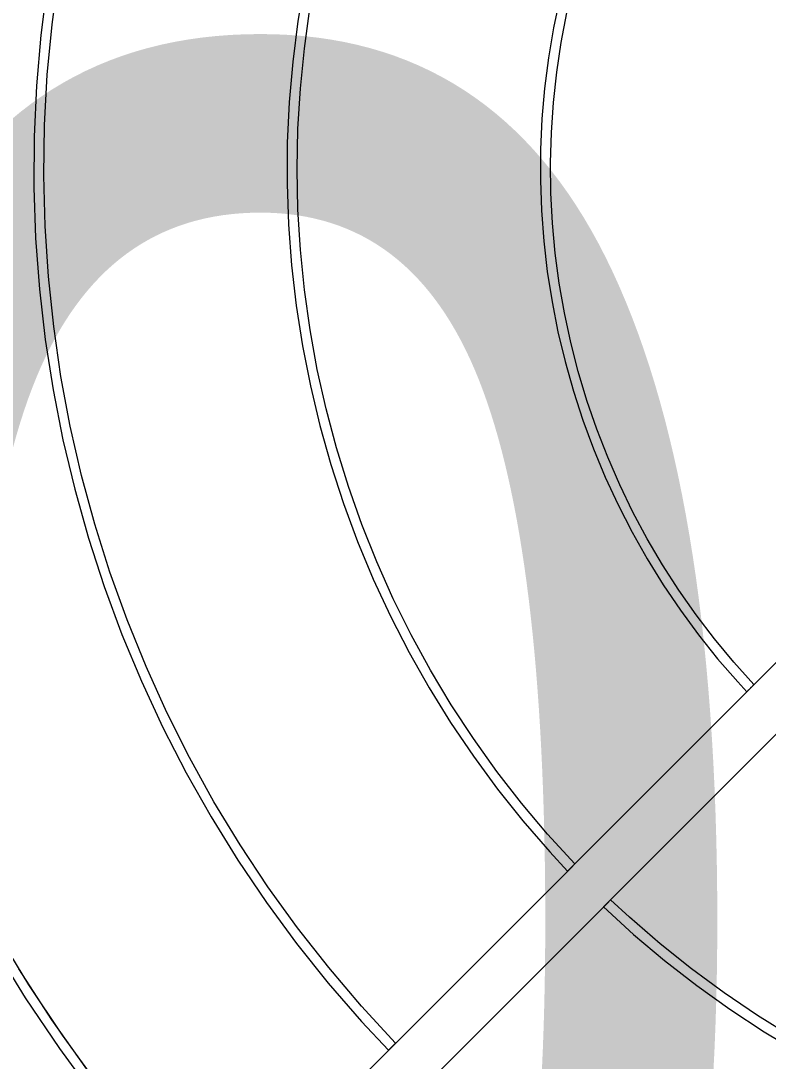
# Model space of a CAD drawing. Header units: millimetres. Extents: x -22227 to 20164, y 15335 to 61747.
# Drawn here: x -8071.9 to -7924.4, y 59270.9 to 59476.1 of the extents above; entities that cross this region are included whole.
import ezdxf

# ---------------------------------------------------------------- set-up
doc = ezdxf.new("R2010")
doc.units = ezdxf.units.MM
for name, color, linetype, lineweight in [('A-ANNO-DIMS', 7, 'Continuous', 9), ('A-ANNO-DIMS-170', 7, 'Continuous', 9), ('M-EQPM', 7, 'Continuous', 5)]:
    doc.layers.add(name, color=color, linetype=linetype, lineweight=lineweight)
doc.styles.add('Arial_2', font='arial.ttf', dxfattribs={"width": 0.8, "height": 340})
doc.dimstyles.new('AK_DIM_2_0_Arial', dxfattribs={"dimscale": 304.8, "dimtxt": 346.888196, "dimasz": 0.278871, "dimexe": 0.557743, "dimexo": 0.557743, "dimgap": 0.055774, "dimtad": 1, "dimdec": 0, "dimzin": 0, "dimdsep": 46, "dimtxsty": 'Arial_2', "dimblk1": 'OBLIQUE', "dimblk2": 'OBLIQUE', "dimsah": 1, "dimcen": 0.09, "dimadec": 0, "dimazin": 0, "dimtfac": 1, "dimtdec": 4, "dimtix": 1, "dimtmove": 0, "dimatfit": 3, "dimfxl": 1, "dimtvp": 1, "dimtolj": 1, "dimtzin": 0, "dimarcsym": 2})

# ---------------------------------------------------------------- blocks, each defined once
blk = doc.blocks.new('DanNong_VRV_1 QUẠT - OD-A-12_1-2147179-MẶT BẰNG BỐ TRÍ THIẾT BỊ')
at = {"layer": 'M-EQPM'}
for p, q in [((-178.72, -35.93), (13.61, 156.4)), ((13.61, 156.4), (-175.9, -33.1)), ((20.68, 149.33), (-171.65, -43)), ((-168.82, -40.17), (20.68, 149.33))]:
    blk.add_line(p, q, dxfattribs=at)
at = {"layer": 'M-EQPM', "flags": 128}
for points in [[(-206.5, 34.86), (-200.16, 24.63), (-193.42, 14.66), (-186.28, 4.96)], [(-206.5, 34.86), (-200.16, 24.63), (-193.42, 14.66), (-186.28, 4.96)], [(-206.5, 34.86), (-200.16, 24.63), (-193.42, 14.66), (-186.28, 4.96)], [(-188, 10.58), (-194.92, 20.33), (-201.43, 30.36)], [(-188, 10.58), (-194.92, 20.33), (-201.43, 30.36)], [(-185.77, 7.59), (-192.8, 17.26), (-199.44, 27.21), (-205.68, 37.41)], [(-195.85, 224.59), (-197.11, 214.63), (-197.96, 204.63), (-198.42, 194.6), (-198.47, 184.56), (-198.13, 174.52), (-197.38, 164.51), (-196.23, 154.54), (-194.68, 144.62), (-192.74, 134.77), (-190.41, 125.01), (-187.69, 115.34), (-184.58, 105.8), (-181.09, 96.38), (-177.23, 87.11), (-173.01, 78.01), (-168.42, 69.08), (-163.48, 60.34), (-158.19, 51.8), (-152.57, 43.49), (-146.62, 35.4), (-140.35, 27.56), (-133.77, 19.98), (-128.48, 14.31)], [(-127.07, 15.72), (-133.82, 23.04), (-140.28, 30.63), (-146.43, 38.46), (-152.26, 46.54), (-157.76, 54.84), (-162.93, 63.35), (-167.75, 72.07), (-172.22, 80.97), (-176.33, 90.04), (-180.07, 99.27), (-183.44, 108.64), (-186.43, 118.14), (-189.05, 127.75), (-191.27, 137.46), (-193.11, 147.25), (-194.55, 157.1), (-195.59, 167), (-196.24, 176.94), (-196.5, 186.9), (-196.35, 196.86), (-195.81, 206.8), (-194.86, 216.72), (-193.53, 226.59)], [(-145.06, 225.27), (-146.38, 217.34), (-147.38, 209.37), (-148.07, 201.36), (-148.44, 193.33), (-148.48, 185.29), (-148.2, 177.25), (-147.6, 169.24), (-146.68, 161.25), (-145.44, 153.31), (-143.89, 145.42), (-142.02, 137.6), (-139.84, 129.86), (-137.35, 122.22), (-134.56, 114.68), (-131.47, 107.25), (-128.09, 99.96), (-124.41, 92.81), (-120.45, 85.81), (-116.22, 78.98), (-111.72, 72.32), (-106.95, 65.84), (-101.93, 59.57), (-96.66, 53.49), (-93.12, 49.67)], [(-91.71, 51.09), (-97.07, 56.96), (-102.2, 63.05), (-107.08, 69.34), (-111.71, 75.81), (-116.08, 82.47), (-120.17, 89.3), (-123.99, 96.28), (-127.52, 103.41), (-130.77, 110.68), (-133.72, 118.07), (-136.38, 125.57), (-138.74, 133.18), (-140.78, 140.87), (-142.52, 148.63), (-143.95, 156.47), (-145.06, 164.35), (-145.86, 172.27), (-146.34, 180.21), (-146.5, 188.17), (-146.34, 196.13), (-145.87, 204.07), (-145.08, 211.99), (-143.97, 219.87)], [(-94.68, 221.97), (-95.91, 216.06), (-96.91, 210.1), (-97.66, 204.11), (-98.18, 198.09), (-98.45, 192.06), (-98.48, 186.02), (-98.27, 179.98), (-97.82, 173.96), (-97.13, 167.96), (-96.2, 161.99), (-95.04, 156.07), (-93.63, 150.19), (-91.99, 144.38), (-90.13, 138.64), (-88.03, 132.97), (-85.71, 127.4), (-83.16, 121.92), (-80.4, 116.55), (-77.43, 111.29), (-74.25, 106.15), (-70.87, 101.15), (-67.29, 96.29), (-63.51, 91.57), (-59.56, 87.01), (-57.75, 85.04)], [(-56.34, 86.46), (-60.32, 90.89), (-64.12, 95.48), (-67.73, 100.22), (-71.16, 105.1), (-74.38, 110.11), (-77.41, 115.25), (-80.22, 120.5), (-82.82, 125.86), (-85.21, 131.32), (-87.37, 136.87), (-89.31, 142.51), (-91.03, 148.22), (-92.51, 153.99), (-93.77, 159.81), (-94.79, 165.69), (-95.57, 171.59), (-96.12, 177.53), (-96.42, 183.48), (-96.5, 189.44), (-96.33, 195.4), (-95.92, 201.34), (-95.28, 207.27), (-94.4, 213.16), (-93.28, 219.02)], [(-34.88, 9.43), (-41.96, 13.07), (-48.89, 16.99), (-55.66, 21.18), (-62.25, 25.64), (-68.66, 30.36), (-74.88, 35.33), (-80.89, 40.55), (-84.63, 44.02)], [(-86.05, 42.6), (-80.11, 37.18), (-73.97, 32), (-67.62, 27.06), (-61.08, 22.39), (-54.36, 17.98), (-47.46, 13.84), (-40.41, 9.98)]]:
    blk.add_lwpolyline(points, dxfattribs=at)
at = {"layer": 'M-EQPM'}
for points in [[(-56.34, 86.46), (-56.34, 86.46), (-56.36, 86.44), (-56.46, 86.33), (-56.62, 86.17), (-56.82, 85.97), (-57.04, 85.75), (-57.26, 85.53), (-57.47, 85.33), (-57.62, 85.17), (-57.73, 85.07), (-57.75, 85.04), (-57.75, 85.04)], [(-57.75, 85.04), (-57.75, 85.04), (-57.73, 85.07), (-57.62, 85.17), (-57.47, 85.33), (-57.26, 85.53), (-57.04, 85.75), (-56.82, 85.97), (-56.62, 86.17), (-56.46, 86.33), (-56.36, 86.44), (-56.34, 86.46), (-56.34, 86.46)], [(-91.71, 51.09), (-91.71, 51.09), (-91.73, 51.07), (-91.83, 50.96), (-91.99, 50.8), (-92.19, 50.6), (-92.41, 50.38), (-92.63, 50.16), (-92.84, 49.96), (-92.99, 49.8), (-93.1, 49.7), (-93.12, 49.67), (-93.12, 49.67)], [(-93.12, 49.67), (-93.12, 49.67), (-93.1, 49.7), (-92.99, 49.8), (-92.84, 49.96), (-92.63, 50.16), (-92.41, 50.38), (-92.19, 50.6), (-91.99, 50.8), (-91.83, 50.96), (-91.73, 51.07), (-91.71, 51.09), (-91.71, 51.09)], [(-86.05, 42.6), (-86.05, 42.6), (-86.03, 42.63), (-85.92, 42.73), (-85.76, 42.89), (-85.56, 43.09), (-85.34, 43.31), (-85.12, 43.53), (-84.92, 43.73), (-84.76, 43.89), (-84.66, 43.99), (-84.63, 44.02), (-84.63, 44.02)], [(-84.63, 44.02), (-84.63, 44.02), (-84.66, 43.99), (-84.76, 43.89), (-84.92, 43.73), (-85.12, 43.53), (-85.34, 43.31), (-85.56, 43.09), (-85.76, 42.89), (-85.92, 42.73), (-86.03, 42.63), (-86.05, 42.6), (-86.05, 42.6)], [(-127.07, 15.72), (-127.07, 15.72), (-127.09, 15.7), (-127.2, 15.6), (-127.35, 15.44), (-127.55, 15.24), (-127.78, 15.02), (-128, 14.79), (-128.2, 14.59), (-128.36, 14.44), (-128.46, 14.33), (-128.48, 14.31), (-128.48, 14.31)], [(-128.48, 14.31), (-128.48, 14.31), (-128.46, 14.33), (-128.36, 14.44), (-128.2, 14.59), (-128, 14.79), (-127.78, 15.02), (-127.55, 15.24), (-127.35, 15.44), (-127.2, 15.6), (-127.09, 15.7), (-127.07, 15.72), (-127.07, 15.72)]]:
    blk.add_open_spline(points, degree=3, dxfattribs=at)
blk = doc.blocks.new('DanNong_VRV_1 QUẠT - OD-A-12_1-V175-MẶT BẰNG BỐ TRÍ THIẾT BỊ')
at = {"layer": 'M-EQPM'}
for p, q in [((-178.72, -35.93), (13.61, 156.4)), ((-178.72, -35.93), (13.61, 156.4)), ((13.61, 156.4), (-175.9, -33.1)), ((13.61, 156.4), (-175.9, -33.1)), ((20.68, 149.33), (-171.65, -43)), ((20.68, 149.33), (-171.65, -43)), ((-168.82, -40.17), (20.68, 149.33)), ((-168.82, -40.17), (20.68, 149.33))]:
    blk.add_line(p, q, dxfattribs=at)
at = {"layer": 'M-EQPM', "flags": 128}
for points in [[(-206.5, 34.86), (-200.16, 24.63), (-193.42, 14.66), (-186.28, 4.96)], [(-206.5, 34.86), (-200.16, 24.63), (-193.42, 14.66), (-186.28, 4.96)], [(-206.5, 34.86), (-200.16, 24.63), (-193.42, 14.66), (-186.28, 4.96)], [(-206.5, 34.86), (-200.16, 24.63), (-193.42, 14.66), (-186.28, 4.96)], [(-206.5, 34.86), (-200.16, 24.63), (-193.42, 14.66), (-186.28, 4.96)], [(-206.5, 34.86), (-200.16, 24.63), (-193.42, 14.66), (-186.28, 4.96)], [(-188, 10.58), (-194.92, 20.33), (-201.43, 30.36)], [(-188, 10.58), (-194.92, 20.33), (-201.43, 30.36)], [(-188, 10.58), (-194.92, 20.33), (-201.43, 30.36)], [(-188, 10.58), (-194.92, 20.33), (-201.43, 30.36)], [(-185.77, 7.59), (-192.8, 17.26), (-199.44, 27.21), (-205.68, 37.41)], [(-185.77, 7.59), (-192.8, 17.26), (-199.44, 27.21), (-205.68, 37.41)], [(-195.85, 224.59), (-197.11, 214.63), (-197.96, 204.63), (-198.42, 194.6), (-198.47, 184.56), (-198.13, 174.52), (-197.38, 164.51), (-196.23, 154.54), (-194.68, 144.62), (-192.74, 134.77), (-190.41, 125.01), (-187.69, 115.34), (-184.58, 105.8), (-181.09, 96.38), (-177.23, 87.11), (-173.01, 78.01), (-168.42, 69.08), (-163.48, 60.34), (-158.19, 51.8), (-152.57, 43.49), (-146.62, 35.4), (-140.35, 27.56), (-133.77, 19.98), (-128.48, 14.31)], [(-195.85, 224.59), (-197.11, 214.63), (-197.96, 204.63), (-198.42, 194.6), (-198.47, 184.56), (-198.13, 174.52), (-197.38, 164.51), (-196.23, 154.54), (-194.68, 144.62), (-192.74, 134.77), (-190.41, 125.01), (-187.69, 115.34), (-184.58, 105.8), (-181.09, 96.38), (-177.23, 87.11), (-173.01, 78.01), (-168.42, 69.08), (-163.48, 60.34), (-158.19, 51.8), (-152.57, 43.49), (-146.62, 35.4), (-140.35, 27.56), (-133.77, 19.98), (-128.48, 14.31)], [(-127.07, 15.72), (-133.82, 23.04), (-140.28, 30.63), (-146.43, 38.46), (-152.26, 46.54), (-157.76, 54.84), (-162.93, 63.35), (-167.75, 72.07), (-172.22, 80.97), (-176.33, 90.04), (-180.07, 99.27), (-183.44, 108.64), (-186.43, 118.14), (-189.05, 127.75), (-191.27, 137.46), (-193.11, 147.25), (-194.55, 157.1), (-195.59, 167), (-196.24, 176.94), (-196.5, 186.9), (-196.35, 196.86), (-195.81, 206.8), (-194.86, 216.72), (-193.53, 226.59)], [(-127.07, 15.72), (-133.82, 23.04), (-140.28, 30.63), (-146.43, 38.46), (-152.26, 46.54), (-157.76, 54.84), (-162.93, 63.35), (-167.75, 72.07), (-172.22, 80.97), (-176.33, 90.04), (-180.07, 99.27), (-183.44, 108.64), (-186.43, 118.14), (-189.05, 127.75), (-191.27, 137.46), (-193.11, 147.25), (-194.55, 157.1), (-195.59, 167), (-196.24, 176.94), (-196.5, 186.9), (-196.35, 196.86), (-195.81, 206.8), (-194.86, 216.72), (-193.53, 226.59)], [(-145.06, 225.27), (-146.38, 217.34), (-147.38, 209.37), (-148.07, 201.36), (-148.44, 193.33), (-148.48, 185.29), (-148.2, 177.25), (-147.6, 169.24), (-146.68, 161.25), (-145.44, 153.31), (-143.89, 145.42), (-142.02, 137.6), (-139.84, 129.86), (-137.35, 122.22), (-134.56, 114.68), (-131.47, 107.25), (-128.09, 99.96), (-124.41, 92.81), (-120.45, 85.81), (-116.22, 78.98), (-111.72, 72.32), (-106.95, 65.84), (-101.93, 59.57), (-96.66, 53.49), (-93.12, 49.67)], [(-145.06, 225.27), (-146.38, 217.34), (-147.38, 209.37), (-148.07, 201.36), (-148.44, 193.33), (-148.48, 185.29), (-148.2, 177.25), (-147.6, 169.24), (-146.68, 161.25), (-145.44, 153.31), (-143.89, 145.42), (-142.02, 137.6), (-139.84, 129.86), (-137.35, 122.22), (-134.56, 114.68), (-131.47, 107.25), (-128.09, 99.96), (-124.41, 92.81), (-120.45, 85.81), (-116.22, 78.98), (-111.72, 72.32), (-106.95, 65.84), (-101.93, 59.57), (-96.66, 53.49), (-93.12, 49.67)], [(-91.71, 51.09), (-97.07, 56.96), (-102.2, 63.05), (-107.08, 69.34), (-111.71, 75.81), (-116.08, 82.47), (-120.17, 89.3), (-123.99, 96.28), (-127.52, 103.41), (-130.77, 110.68), (-133.72, 118.07), (-136.38, 125.57), (-138.74, 133.18), (-140.78, 140.87), (-142.52, 148.63), (-143.95, 156.47), (-145.06, 164.35), (-145.86, 172.27), (-146.34, 180.21), (-146.5, 188.17), (-146.34, 196.13), (-145.87, 204.07), (-145.08, 211.99), (-143.97, 219.87)], [(-91.71, 51.09), (-97.07, 56.96), (-102.2, 63.05), (-107.08, 69.34), (-111.71, 75.81), (-116.08, 82.47), (-120.17, 89.3), (-123.99, 96.28), (-127.52, 103.41), (-130.77, 110.68), (-133.72, 118.07), (-136.38, 125.57), (-138.74, 133.18), (-140.78, 140.87), (-142.52, 148.63), (-143.95, 156.47), (-145.06, 164.35), (-145.86, 172.27), (-146.34, 180.21), (-146.5, 188.17), (-146.34, 196.13), (-145.87, 204.07), (-145.08, 211.99), (-143.97, 219.87)], [(-94.68, 221.97), (-95.91, 216.06), (-96.91, 210.1), (-97.66, 204.11), (-98.18, 198.09), (-98.45, 192.06), (-98.48, 186.02), (-98.27, 179.98), (-97.82, 173.96), (-97.13, 167.96), (-96.2, 161.99), (-95.04, 156.07), (-93.63, 150.19), (-91.99, 144.38), (-90.13, 138.64), (-88.03, 132.97), (-85.71, 127.4), (-83.16, 121.92), (-80.4, 116.55), (-77.43, 111.29), (-74.25, 106.15), (-70.87, 101.15), (-67.29, 96.29), (-63.51, 91.57), (-59.56, 87.01), (-57.75, 85.04)], [(-94.68, 221.97), (-95.91, 216.06), (-96.91, 210.1), (-97.66, 204.11), (-98.18, 198.09), (-98.45, 192.06), (-98.48, 186.02), (-98.27, 179.98), (-97.82, 173.96), (-97.13, 167.96), (-96.2, 161.99), (-95.04, 156.07), (-93.63, 150.19), (-91.99, 144.38), (-90.13, 138.64), (-88.03, 132.97), (-85.71, 127.4), (-83.16, 121.92), (-80.4, 116.55), (-77.43, 111.29), (-74.25, 106.15), (-70.87, 101.15), (-67.29, 96.29), (-63.51, 91.57), (-59.56, 87.01), (-57.75, 85.04)], [(-56.34, 86.46), (-60.32, 90.89), (-64.12, 95.48), (-67.73, 100.22), (-71.16, 105.1), (-74.38, 110.11), (-77.41, 115.25), (-80.22, 120.5), (-82.82, 125.86), (-85.21, 131.32), (-87.37, 136.87), (-89.31, 142.51), (-91.03, 148.22), (-92.51, 153.99), (-93.77, 159.81), (-94.79, 165.69), (-95.57, 171.59), (-96.12, 177.53), (-96.42, 183.48), (-96.5, 189.44), (-96.33, 195.4), (-95.92, 201.34), (-95.28, 207.27), (-94.4, 213.16), (-93.28, 219.02)], [(-56.34, 86.46), (-60.32, 90.89), (-64.12, 95.48), (-67.73, 100.22), (-71.16, 105.1), (-74.38, 110.11), (-77.41, 115.25), (-80.22, 120.5), (-82.82, 125.86), (-85.21, 131.32), (-87.37, 136.87), (-89.31, 142.51), (-91.03, 148.22), (-92.51, 153.99), (-93.77, 159.81), (-94.79, 165.69), (-95.57, 171.59), (-96.12, 177.53), (-96.42, 183.48), (-96.5, 189.44), (-96.33, 195.4), (-95.92, 201.34), (-95.28, 207.27), (-94.4, 213.16), (-93.28, 219.02)], [(-34.88, 9.43), (-41.96, 13.07), (-48.89, 16.99), (-55.66, 21.18), (-62.25, 25.64), (-68.66, 30.36), (-74.88, 35.33), (-80.89, 40.55), (-84.63, 44.02)], [(-34.88, 9.43), (-41.96, 13.07), (-48.89, 16.99), (-55.66, 21.18), (-62.25, 25.64), (-68.66, 30.36), (-74.88, 35.33), (-80.89, 40.55), (-84.63, 44.02)], [(-86.05, 42.6), (-80.11, 37.18), (-73.97, 32), (-67.62, 27.06), (-61.08, 22.39), (-54.36, 17.98), (-47.46, 13.84), (-40.41, 9.98)], [(-86.05, 42.6), (-80.11, 37.18), (-73.97, 32), (-67.62, 27.06), (-61.08, 22.39), (-54.36, 17.98), (-47.46, 13.84), (-40.41, 9.98)]]:
    blk.add_lwpolyline(points, dxfattribs=at)
at = {"layer": 'M-EQPM'}
for points in [[(-56.34, 86.46), (-56.34, 86.46), (-56.36, 86.44), (-56.46, 86.33), (-56.62, 86.17), (-56.82, 85.97), (-57.04, 85.75), (-57.26, 85.53), (-57.47, 85.33), (-57.62, 85.17), (-57.73, 85.07), (-57.75, 85.04), (-57.75, 85.04)], [(-57.75, 85.04), (-57.75, 85.04), (-57.73, 85.07), (-57.62, 85.17), (-57.47, 85.33), (-57.26, 85.53), (-57.04, 85.75), (-56.82, 85.97), (-56.62, 86.17), (-56.46, 86.33), (-56.36, 86.44), (-56.34, 86.46), (-56.34, 86.46)], [(-56.34, 86.46), (-56.34, 86.46), (-56.36, 86.44), (-56.46, 86.33), (-56.62, 86.17), (-56.82, 85.97), (-57.04, 85.75), (-57.26, 85.53), (-57.47, 85.33), (-57.62, 85.17), (-57.73, 85.07), (-57.75, 85.04), (-57.75, 85.04)], [(-57.75, 85.04), (-57.75, 85.04), (-57.73, 85.07), (-57.62, 85.17), (-57.47, 85.33), (-57.26, 85.53), (-57.04, 85.75), (-56.82, 85.97), (-56.62, 86.17), (-56.46, 86.33), (-56.36, 86.44), (-56.34, 86.46), (-56.34, 86.46)], [(-91.71, 51.09), (-91.71, 51.09), (-91.73, 51.07), (-91.83, 50.96), (-91.99, 50.8), (-92.19, 50.6), (-92.41, 50.38), (-92.63, 50.16), (-92.84, 49.96), (-92.99, 49.8), (-93.1, 49.7), (-93.12, 49.67), (-93.12, 49.67)], [(-93.12, 49.67), (-93.12, 49.67), (-93.1, 49.7), (-92.99, 49.8), (-92.84, 49.96), (-92.63, 50.16), (-92.41, 50.38), (-92.19, 50.6), (-91.99, 50.8), (-91.83, 50.96), (-91.73, 51.07), (-91.71, 51.09), (-91.71, 51.09)], [(-91.71, 51.09), (-91.71, 51.09), (-91.73, 51.07), (-91.83, 50.96), (-91.99, 50.8), (-92.19, 50.6), (-92.41, 50.38), (-92.63, 50.16), (-92.84, 49.96), (-92.99, 49.8), (-93.1, 49.7), (-93.12, 49.67), (-93.12, 49.67)], [(-93.12, 49.67), (-93.12, 49.67), (-93.1, 49.7), (-92.99, 49.8), (-92.84, 49.96), (-92.63, 50.16), (-92.41, 50.38), (-92.19, 50.6), (-91.99, 50.8), (-91.83, 50.96), (-91.73, 51.07), (-91.71, 51.09), (-91.71, 51.09)], [(-86.05, 42.6), (-86.05, 42.6), (-86.03, 42.63), (-85.92, 42.73), (-85.76, 42.89), (-85.56, 43.09), (-85.34, 43.31), (-85.12, 43.53), (-84.92, 43.73), (-84.76, 43.89), (-84.66, 43.99), (-84.63, 44.02), (-84.63, 44.02)], [(-84.63, 44.02), (-84.63, 44.02), (-84.66, 43.99), (-84.76, 43.89), (-84.92, 43.73), (-85.12, 43.53), (-85.34, 43.31), (-85.56, 43.09), (-85.76, 42.89), (-85.92, 42.73), (-86.03, 42.63), (-86.05, 42.6), (-86.05, 42.6)], [(-86.05, 42.6), (-86.05, 42.6), (-86.03, 42.63), (-85.92, 42.73), (-85.76, 42.89), (-85.56, 43.09), (-85.34, 43.31), (-85.12, 43.53), (-84.92, 43.73), (-84.76, 43.89), (-84.66, 43.99), (-84.63, 44.02), (-84.63, 44.02)], [(-84.63, 44.02), (-84.63, 44.02), (-84.66, 43.99), (-84.76, 43.89), (-84.92, 43.73), (-85.12, 43.53), (-85.34, 43.31), (-85.56, 43.09), (-85.76, 42.89), (-85.92, 42.73), (-86.03, 42.63), (-86.05, 42.6), (-86.05, 42.6)], [(-127.07, 15.72), (-127.07, 15.72), (-127.09, 15.7), (-127.2, 15.6), (-127.35, 15.44), (-127.55, 15.24), (-127.78, 15.02), (-128, 14.79), (-128.2, 14.59), (-128.36, 14.44), (-128.46, 14.33), (-128.48, 14.31), (-128.48, 14.31)], [(-128.48, 14.31), (-128.48, 14.31), (-128.46, 14.33), (-128.36, 14.44), (-128.2, 14.59), (-128, 14.79), (-127.78, 15.02), (-127.55, 15.24), (-127.35, 15.44), (-127.2, 15.6), (-127.09, 15.7), (-127.07, 15.72), (-127.07, 15.72)], [(-127.07, 15.72), (-127.07, 15.72), (-127.09, 15.7), (-127.2, 15.6), (-127.35, 15.44), (-127.55, 15.24), (-127.78, 15.02), (-128, 14.79), (-128.2, 14.59), (-128.36, 14.44), (-128.46, 14.33), (-128.48, 14.31), (-128.48, 14.31)], [(-128.48, 14.31), (-128.48, 14.31), (-128.46, 14.33), (-128.36, 14.44), (-128.2, 14.59), (-128, 14.79), (-127.78, 15.02), (-127.55, 15.24), (-127.35, 15.44), (-127.2, 15.6), (-127.09, 15.7), (-127.07, 15.72), (-127.07, 15.72)]]:
    blk.add_open_spline(points, degree=3, dxfattribs=at)
blk = doc.blocks.new('DanNong_VRV_1 QUẠT - OD-A-12_1-V180-MẶT BẰNG BỐ TRÍ THIẾT BỊ')
at = {"layer": 'M-EQPM'}
for p, q in [((-178.72, -35.93), (13.61, 156.4)), ((-178.72, -35.93), (13.61, 156.4)), ((13.61, 156.4), (-175.9, -33.1)), ((13.61, 156.4), (-175.9, -33.1)), ((20.68, 149.33), (-171.65, -43)), ((20.68, 149.33), (-171.65, -43)), ((-168.82, -40.17), (20.68, 149.33)), ((-168.82, -40.17), (20.68, 149.33))]:
    blk.add_line(p, q, dxfattribs=at)
at = {"layer": 'M-EQPM', "flags": 128}
for points in [[(-206.5, 34.86), (-200.16, 24.63), (-193.42, 14.66), (-186.28, 4.96)], [(-206.5, 34.86), (-200.16, 24.63), (-193.42, 14.66), (-186.28, 4.96)], [(-206.5, 34.86), (-200.16, 24.63), (-193.42, 14.66), (-186.28, 4.96)], [(-206.5, 34.86), (-200.16, 24.63), (-193.42, 14.66), (-186.28, 4.96)], [(-206.5, 34.86), (-200.16, 24.63), (-193.42, 14.66), (-186.28, 4.96)], [(-206.5, 34.86), (-200.16, 24.63), (-193.42, 14.66), (-186.28, 4.96)], [(-188, 10.58), (-194.92, 20.33), (-201.43, 30.36)], [(-188, 10.58), (-194.92, 20.33), (-201.43, 30.36)], [(-188, 10.58), (-194.92, 20.33), (-201.43, 30.36)], [(-188, 10.58), (-194.92, 20.33), (-201.43, 30.36)], [(-185.77, 7.59), (-192.8, 17.26), (-199.44, 27.21), (-205.68, 37.41)], [(-185.77, 7.59), (-192.8, 17.26), (-199.44, 27.21), (-205.68, 37.41)], [(-195.85, 224.59), (-197.11, 214.63), (-197.96, 204.63), (-198.42, 194.6), (-198.47, 184.56), (-198.13, 174.52), (-197.38, 164.51), (-196.23, 154.54), (-194.68, 144.62), (-192.74, 134.77), (-190.41, 125.01), (-187.69, 115.34), (-184.58, 105.8), (-181.09, 96.38), (-177.23, 87.11), (-173.01, 78.01), (-168.42, 69.08), (-163.48, 60.34), (-158.19, 51.8), (-152.57, 43.49), (-146.62, 35.4), (-140.35, 27.56), (-133.77, 19.98), (-128.48, 14.31)], [(-195.85, 224.59), (-197.11, 214.63), (-197.96, 204.63), (-198.42, 194.6), (-198.47, 184.56), (-198.13, 174.52), (-197.38, 164.51), (-196.23, 154.54), (-194.68, 144.62), (-192.74, 134.77), (-190.41, 125.01), (-187.69, 115.34), (-184.58, 105.8), (-181.09, 96.38), (-177.23, 87.11), (-173.01, 78.01), (-168.42, 69.08), (-163.48, 60.34), (-158.19, 51.8), (-152.57, 43.49), (-146.62, 35.4), (-140.35, 27.56), (-133.77, 19.98), (-128.48, 14.31)], [(-127.07, 15.72), (-133.82, 23.04), (-140.28, 30.63), (-146.43, 38.46), (-152.26, 46.54), (-157.76, 54.84), (-162.93, 63.35), (-167.75, 72.07), (-172.22, 80.97), (-176.33, 90.04), (-180.07, 99.27), (-183.44, 108.64), (-186.43, 118.14), (-189.05, 127.75), (-191.27, 137.46), (-193.11, 147.25), (-194.55, 157.1), (-195.59, 167), (-196.24, 176.94), (-196.5, 186.9), (-196.35, 196.86), (-195.81, 206.8), (-194.86, 216.72), (-193.53, 226.59)], [(-127.07, 15.72), (-133.82, 23.04), (-140.28, 30.63), (-146.43, 38.46), (-152.26, 46.54), (-157.76, 54.84), (-162.93, 63.35), (-167.75, 72.07), (-172.22, 80.97), (-176.33, 90.04), (-180.07, 99.27), (-183.44, 108.64), (-186.43, 118.14), (-189.05, 127.75), (-191.27, 137.46), (-193.11, 147.25), (-194.55, 157.1), (-195.59, 167), (-196.24, 176.94), (-196.5, 186.9), (-196.35, 196.86), (-195.81, 206.8), (-194.86, 216.72), (-193.53, 226.59)], [(-145.06, 225.27), (-146.38, 217.34), (-147.38, 209.37), (-148.07, 201.36), (-148.44, 193.33), (-148.48, 185.29), (-148.2, 177.25), (-147.6, 169.24), (-146.68, 161.25), (-145.44, 153.31), (-143.89, 145.42), (-142.02, 137.6), (-139.84, 129.86), (-137.35, 122.22), (-134.56, 114.68), (-131.47, 107.25), (-128.09, 99.96), (-124.41, 92.81), (-120.45, 85.81), (-116.22, 78.98), (-111.72, 72.32), (-106.95, 65.84), (-101.93, 59.57), (-96.66, 53.49), (-93.12, 49.67)], [(-145.06, 225.27), (-146.38, 217.34), (-147.38, 209.37), (-148.07, 201.36), (-148.44, 193.33), (-148.48, 185.29), (-148.2, 177.25), (-147.6, 169.24), (-146.68, 161.25), (-145.44, 153.31), (-143.89, 145.42), (-142.02, 137.6), (-139.84, 129.86), (-137.35, 122.22), (-134.56, 114.68), (-131.47, 107.25), (-128.09, 99.96), (-124.41, 92.81), (-120.45, 85.81), (-116.22, 78.98), (-111.72, 72.32), (-106.95, 65.84), (-101.93, 59.57), (-96.66, 53.49), (-93.12, 49.67)], [(-91.71, 51.09), (-97.07, 56.96), (-102.2, 63.05), (-107.08, 69.34), (-111.71, 75.81), (-116.08, 82.47), (-120.17, 89.3), (-123.99, 96.28), (-127.52, 103.41), (-130.77, 110.68), (-133.72, 118.07), (-136.38, 125.57), (-138.74, 133.18), (-140.78, 140.87), (-142.52, 148.63), (-143.95, 156.47), (-145.06, 164.35), (-145.86, 172.27), (-146.34, 180.21), (-146.5, 188.17), (-146.34, 196.13), (-145.87, 204.07), (-145.08, 211.99), (-143.97, 219.87)], [(-91.71, 51.09), (-97.07, 56.96), (-102.2, 63.05), (-107.08, 69.34), (-111.71, 75.81), (-116.08, 82.47), (-120.17, 89.3), (-123.99, 96.28), (-127.52, 103.41), (-130.77, 110.68), (-133.72, 118.07), (-136.38, 125.57), (-138.74, 133.18), (-140.78, 140.87), (-142.52, 148.63), (-143.95, 156.47), (-145.06, 164.35), (-145.86, 172.27), (-146.34, 180.21), (-146.5, 188.17), (-146.34, 196.13), (-145.87, 204.07), (-145.08, 211.99), (-143.97, 219.87)], [(-94.68, 221.97), (-95.91, 216.06), (-96.91, 210.1), (-97.66, 204.11), (-98.18, 198.09), (-98.45, 192.06), (-98.48, 186.02), (-98.27, 179.98), (-97.82, 173.96), (-97.13, 167.96), (-96.2, 161.99), (-95.04, 156.07), (-93.63, 150.19), (-91.99, 144.38), (-90.13, 138.64), (-88.03, 132.97), (-85.71, 127.4), (-83.16, 121.92), (-80.4, 116.55), (-77.43, 111.29), (-74.25, 106.15), (-70.87, 101.15), (-67.29, 96.29), (-63.51, 91.57), (-59.56, 87.01), (-57.75, 85.04)], [(-94.68, 221.97), (-95.91, 216.06), (-96.91, 210.1), (-97.66, 204.11), (-98.18, 198.09), (-98.45, 192.06), (-98.48, 186.02), (-98.27, 179.98), (-97.82, 173.96), (-97.13, 167.96), (-96.2, 161.99), (-95.04, 156.07), (-93.63, 150.19), (-91.99, 144.38), (-90.13, 138.64), (-88.03, 132.97), (-85.71, 127.4), (-83.16, 121.92), (-80.4, 116.55), (-77.43, 111.29), (-74.25, 106.15), (-70.87, 101.15), (-67.29, 96.29), (-63.51, 91.57), (-59.56, 87.01), (-57.75, 85.04)], [(-56.34, 86.46), (-60.32, 90.89), (-64.12, 95.48), (-67.73, 100.22), (-71.16, 105.1), (-74.38, 110.11), (-77.41, 115.25), (-80.22, 120.5), (-82.82, 125.86), (-85.21, 131.32), (-87.37, 136.87), (-89.31, 142.51), (-91.03, 148.22), (-92.51, 153.99), (-93.77, 159.81), (-94.79, 165.69), (-95.57, 171.59), (-96.12, 177.53), (-96.42, 183.48), (-96.5, 189.44), (-96.33, 195.4), (-95.92, 201.34), (-95.28, 207.27), (-94.4, 213.16), (-93.28, 219.02)], [(-56.34, 86.46), (-60.32, 90.89), (-64.12, 95.48), (-67.73, 100.22), (-71.16, 105.1), (-74.38, 110.11), (-77.41, 115.25), (-80.22, 120.5), (-82.82, 125.86), (-85.21, 131.32), (-87.37, 136.87), (-89.31, 142.51), (-91.03, 148.22), (-92.51, 153.99), (-93.77, 159.81), (-94.79, 165.69), (-95.57, 171.59), (-96.12, 177.53), (-96.42, 183.48), (-96.5, 189.44), (-96.33, 195.4), (-95.92, 201.34), (-95.28, 207.27), (-94.4, 213.16), (-93.28, 219.02)], [(-34.88, 9.43), (-41.96, 13.07), (-48.89, 16.99), (-55.66, 21.18), (-62.25, 25.64), (-68.66, 30.36), (-74.88, 35.33), (-80.89, 40.55), (-84.63, 44.02)], [(-34.88, 9.43), (-41.96, 13.07), (-48.89, 16.99), (-55.66, 21.18), (-62.25, 25.64), (-68.66, 30.36), (-74.88, 35.33), (-80.89, 40.55), (-84.63, 44.02)], [(-86.05, 42.6), (-80.11, 37.18), (-73.97, 32), (-67.62, 27.06), (-61.08, 22.39), (-54.36, 17.98), (-47.46, 13.84), (-40.41, 9.98)], [(-86.05, 42.6), (-80.11, 37.18), (-73.97, 32), (-67.62, 27.06), (-61.08, 22.39), (-54.36, 17.98), (-47.46, 13.84), (-40.41, 9.98)]]:
    blk.add_lwpolyline(points, dxfattribs=at)
at = {"layer": 'M-EQPM'}
for points in [[(-56.34, 86.46), (-56.34, 86.46), (-56.36, 86.44), (-56.46, 86.33), (-56.62, 86.17), (-56.82, 85.97), (-57.04, 85.75), (-57.26, 85.53), (-57.47, 85.33), (-57.62, 85.17), (-57.73, 85.07), (-57.75, 85.04), (-57.75, 85.04)], [(-57.75, 85.04), (-57.75, 85.04), (-57.73, 85.07), (-57.62, 85.17), (-57.47, 85.33), (-57.26, 85.53), (-57.04, 85.75), (-56.82, 85.97), (-56.62, 86.17), (-56.46, 86.33), (-56.36, 86.44), (-56.34, 86.46), (-56.34, 86.46)], [(-56.34, 86.46), (-56.34, 86.46), (-56.36, 86.44), (-56.46, 86.33), (-56.62, 86.17), (-56.82, 85.97), (-57.04, 85.75), (-57.26, 85.53), (-57.47, 85.33), (-57.62, 85.17), (-57.73, 85.07), (-57.75, 85.04), (-57.75, 85.04)], [(-57.75, 85.04), (-57.75, 85.04), (-57.73, 85.07), (-57.62, 85.17), (-57.47, 85.33), (-57.26, 85.53), (-57.04, 85.75), (-56.82, 85.97), (-56.62, 86.17), (-56.46, 86.33), (-56.36, 86.44), (-56.34, 86.46), (-56.34, 86.46)], [(-91.71, 51.09), (-91.71, 51.09), (-91.73, 51.07), (-91.83, 50.96), (-91.99, 50.8), (-92.19, 50.6), (-92.41, 50.38), (-92.63, 50.16), (-92.84, 49.96), (-92.99, 49.8), (-93.1, 49.7), (-93.12, 49.67), (-93.12, 49.67)], [(-93.12, 49.67), (-93.12, 49.67), (-93.1, 49.7), (-92.99, 49.8), (-92.84, 49.96), (-92.63, 50.16), (-92.41, 50.38), (-92.19, 50.6), (-91.99, 50.8), (-91.83, 50.96), (-91.73, 51.07), (-91.71, 51.09), (-91.71, 51.09)], [(-91.71, 51.09), (-91.71, 51.09), (-91.73, 51.07), (-91.83, 50.96), (-91.99, 50.8), (-92.19, 50.6), (-92.41, 50.38), (-92.63, 50.16), (-92.84, 49.96), (-92.99, 49.8), (-93.1, 49.7), (-93.12, 49.67), (-93.12, 49.67)], [(-93.12, 49.67), (-93.12, 49.67), (-93.1, 49.7), (-92.99, 49.8), (-92.84, 49.96), (-92.63, 50.16), (-92.41, 50.38), (-92.19, 50.6), (-91.99, 50.8), (-91.83, 50.96), (-91.73, 51.07), (-91.71, 51.09), (-91.71, 51.09)], [(-86.05, 42.6), (-86.05, 42.6), (-86.03, 42.63), (-85.92, 42.73), (-85.76, 42.89), (-85.56, 43.09), (-85.34, 43.31), (-85.12, 43.53), (-84.92, 43.73), (-84.76, 43.89), (-84.66, 43.99), (-84.63, 44.02), (-84.63, 44.02)], [(-84.63, 44.02), (-84.63, 44.02), (-84.66, 43.99), (-84.76, 43.89), (-84.92, 43.73), (-85.12, 43.53), (-85.34, 43.31), (-85.56, 43.09), (-85.76, 42.89), (-85.92, 42.73), (-86.03, 42.63), (-86.05, 42.6), (-86.05, 42.6)], [(-86.05, 42.6), (-86.05, 42.6), (-86.03, 42.63), (-85.92, 42.73), (-85.76, 42.89), (-85.56, 43.09), (-85.34, 43.31), (-85.12, 43.53), (-84.92, 43.73), (-84.76, 43.89), (-84.66, 43.99), (-84.63, 44.02), (-84.63, 44.02)], [(-84.63, 44.02), (-84.63, 44.02), (-84.66, 43.99), (-84.76, 43.89), (-84.92, 43.73), (-85.12, 43.53), (-85.34, 43.31), (-85.56, 43.09), (-85.76, 42.89), (-85.92, 42.73), (-86.03, 42.63), (-86.05, 42.6), (-86.05, 42.6)], [(-127.07, 15.72), (-127.07, 15.72), (-127.09, 15.7), (-127.2, 15.6), (-127.35, 15.44), (-127.55, 15.24), (-127.78, 15.02), (-128, 14.79), (-128.2, 14.59), (-128.36, 14.44), (-128.46, 14.33), (-128.48, 14.31), (-128.48, 14.31)], [(-128.48, 14.31), (-128.48, 14.31), (-128.46, 14.33), (-128.36, 14.44), (-128.2, 14.59), (-128, 14.79), (-127.78, 15.02), (-127.55, 15.24), (-127.35, 15.44), (-127.2, 15.6), (-127.09, 15.7), (-127.07, 15.72), (-127.07, 15.72)], [(-127.07, 15.72), (-127.07, 15.72), (-127.09, 15.7), (-127.2, 15.6), (-127.35, 15.44), (-127.55, 15.24), (-127.78, 15.02), (-128, 14.79), (-128.2, 14.59), (-128.36, 14.44), (-128.46, 14.33), (-128.48, 14.31), (-128.48, 14.31)], [(-128.48, 14.31), (-128.48, 14.31), (-128.46, 14.33), (-128.36, 14.44), (-128.2, 14.59), (-128, 14.79), (-127.78, 15.02), (-127.55, 15.24), (-127.35, 15.44), (-127.2, 15.6), (-127.09, 15.7), (-127.07, 15.72), (-127.07, 15.72)]]:
    blk.add_open_spline(points, degree=3, dxfattribs=at)
blk = doc.blocks.new('AK-SGS-M3-Hrvt_rvt-1-MẶT BẰNG BỐ TRÍ THIẾT BỊ')
at = {"layer": 'M-EQPM', "lineweight": 9}
for name in ['DanNong_VRV_1 QUẠT - OD-A-12_1-2147179-MẶT BẰNG BỐ TRÍ THIẾT BỊ', 'DanNong_VRV_1 QUẠT - OD-A-12_1-V175-MẶT BẰNG BỐ TRÍ THIẾT BỊ', 'DanNong_VRV_1 QUẠT - OD-A-12_1-V180-MẶT BẰNG BỐ TRÍ THIẾT BỊ']:
    blk.add_blockref(name, (-7870.9, 59258.71), dxfattribs=at)
blk = doc.blocks.new('DIMBLOCK9-MẶT BẰNG BỐ TRÍ THIẾT BỊ')
at = {"layer": 'A-ANNO-DIMS-170'}
for p, q in [((-12198.59, 59010.07), (-12198.59, 59180.07)), ((-4498.59, 59010.07), (-4498.59, 59180.07)), ((-12198.59, 59010.07), (-12156.09, 59052.57)), ((-4498.59, 59010.07), (-4456.09, 59052.57)), ((-12198.59, 59010.07), (-12241.09, 58967.57)), ((-12198.59, 59010.07), (-4498.59, 59010.07)), ((-12198.59, 59010.07), (-12198.59, 58900.17)), ((-4498.59, 59010.07), (-4541.09, 58967.57)), ((-4498.59, 59010.07), (-4498.59, 58900.17))]:
    blk.add_line(p, q, dxfattribs=at)
at = {"layer": 'A-ANNO-DIMS-170', "color": 0, "insert": (-8764.85, 59468.46), "char_height": 340, "width": 999.038, "attachment_point": 1, "line_spacing_factor": 0.941778, "style": 'Arial_2'}
blk.add_mtext('7700', dxfattribs=at)
blk = doc.blocks.new('_Oblique')
at = {"color": 0, "linetype": 'ByBlock', "lineweight": -2}
blk.add_line((-0.5, -0.5), (0.5, 0.5), dxfattribs=at)
blk = doc.blocks.new('DIMBLOCK12-MẶT BẰNG BỐ TRÍ THIẾT BỊ')
at = {"layer": 'A-ANNO-DIMS-170'}
for p, q in [((-20048.59, 59519.25), (-20048.59, 59689.25)), ((10901.41, 59519.25), (10901.41, 59689.25)), ((-20048.59, 59519.25), (-20006.09, 59561.75)), ((10901.41, 59519.25), (10943.91, 59561.75)), ((-20048.59, 59519.25), (-20091.09, 59476.75)), ((-20048.59, 59519.25), (10901.41, 59519.25)), ((-20048.59, 59519.25), (-20048.59, 59409.35)), ((10901.41, 59519.25), (10858.91, 59476.75)), ((10901.41, 59519.25), (10901.41, 59409.35))]:
    blk.add_line(p, q, dxfattribs=at)
at = {"layer": 'A-ANNO-DIMS-170', "color": 0, "insert": (-5093.92, 59977.64), "char_height": 340, "width": 1248.7975, "attachment_point": 1, "line_spacing_factor": 0.941778, "style": 'Arial_2'}
blk.add_mtext('30950', dxfattribs=at)

msp = doc.modelspace()

# ---------------------------------------------------------------- block references
at = {"lineweight": 5}
msp.add_blockref('AK-SGS-M3-Hrvt_rvt-1-MẶT BẰNG BỐ TRÍ THIẾT BỊ', (0, 0), dxfattribs=at)

# ---------------------------------------------------------------- dimensions: what is measured, and where the dimension line sits
at = {"layer": 'A-ANNO-DIMS'}
for base, p1, p2, override, picture, middle in [((10901.41, 59519.25), (-20048.59, 59579.35), (10901.41, 59579.35), {"dimpost": '<>', "dimfxl": 30950}, 'DIMBLOCK12-MẶT BẰNG BỐ TRÍ THIẾT BỊ', (-4573.59, 59709.96)), ((-4498.59, 59010.07), (-12198.59, 59070.17), (-4498.59, 59070.17), {"dimpost": '<>', "dimfxl": 7700}, 'DIMBLOCK9-MẶT BẰNG BỐ TRÍ THIẾT BỊ', (-8348.59, 59200.66))]:
    dim = msp.add_linear_dim(base=base, p1=p1, p2=p2, dimstyle='AK_DIM_2_0_Arial', override=override, dxfattribs=at)
    dim.commit()
    dim.dimension.update_dxf_attribs({"geometry": picture, "text_midpoint": middle})

doc.saveas('drawing.dxf')
